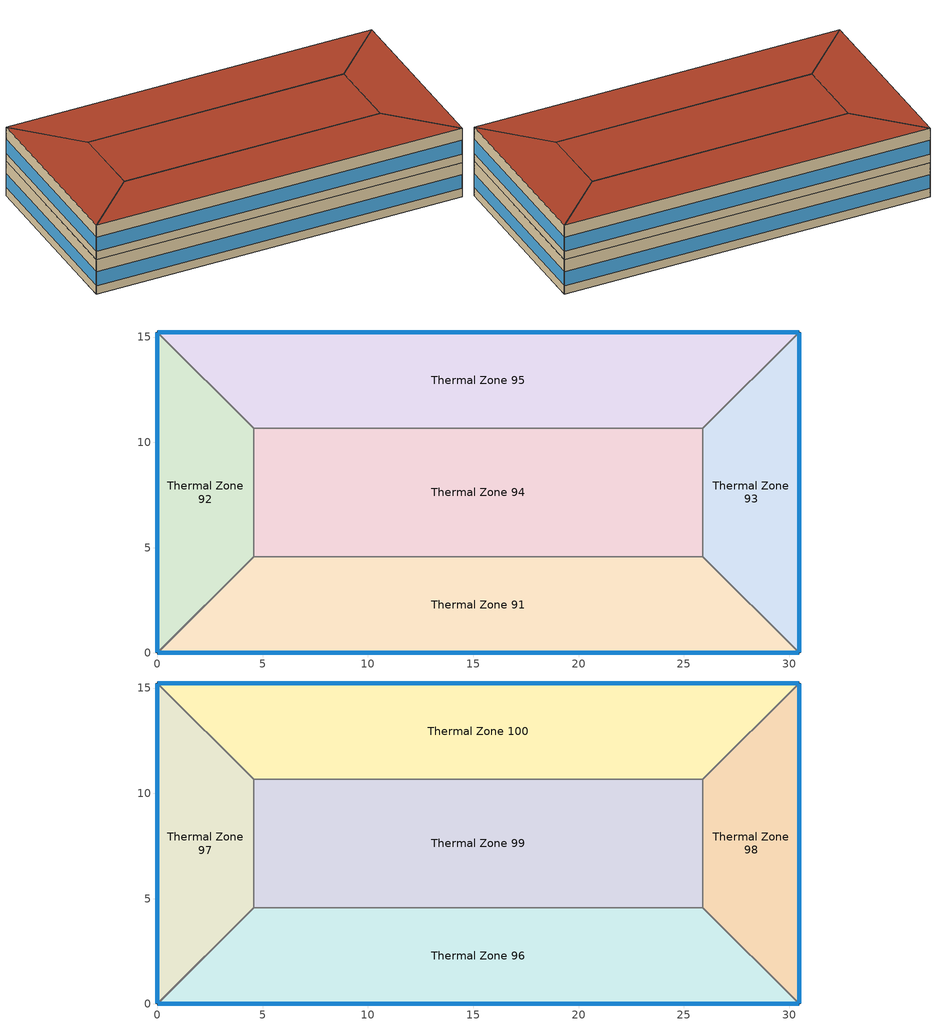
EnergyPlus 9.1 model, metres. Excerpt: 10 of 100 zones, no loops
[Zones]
Thermal Zone 91
 floor to Thermal Zone 86 (Interior Floor): 25.91,4.57 30.48,0 0,0 4.57,4.57 z54.86
 wall outside (ASHRAE 90.1-2010 ExtWall Mass ClimateZone 5): 0,0 30.48,0 z54.86:57.91
 wall to Thermal Zone 92 (Interior Wall): 4.57,4.57 0,0 z54.86:57.91
 wall to Thermal Zone 94 (Interior Wall): 25.91,4.57 4.57,4.57 z54.86:57.91
 wall to Thermal Zone 93 (Interior Wall): 30.48,0 25.91,4.57 z54.86:57.91
 window (ASHRAE 90.1-2010 ExtWindow Metal ClimateZone 4-6): 0.03,0 30.45,0 z55.62:56.85
Thermal Zone 92
 floor to Thermal Zone 87 (Interior Floor): 0,15.24 4.57,10.67 4.57,4.57 0,0 z54.86
 wall outside (ASHRAE 90.1-2010 ExtWall Mass ClimateZone 5): 0,15.24 0,0 z54.86:57.91
 wall to Thermal Zone 94 (Interior Wall): 4.57,4.57 4.57,10.67 z54.86:57.91
 wall to Thermal Zone 95 (Interior Wall): 4.57,10.67 0,15.24 z54.86:57.91
 window (ASHRAE 90.1-2010 ExtWindow Metal ClimateZone 4-6): 0,15.21 0,0.03 z55.62:56.85
Thermal Zone 93
 floor to Thermal Zone 88 (Interior Floor): 30.48,15.24 30.48,0 25.91,4.57 25.91,10.67 z54.86
 wall outside (ASHRAE 90.1-2010 ExtWall Mass ClimateZone 5): 30.48,0 30.48,15.24 z54.86:57.91
 wall to Thermal Zone 94 (Interior Wall): 25.91,10.67 25.91,4.57 z54.86:57.91
 wall to Thermal Zone 95 (Interior Wall): 30.48,15.24 25.91,10.67 z54.86:57.91
 window (ASHRAE 90.1-2010 ExtWindow Metal ClimateZone 4-6): 30.48,0.03 30.48,15.21 z55.62:56.85
Thermal Zone 94
 floor to Thermal Zone 89 (Interior Floor): 25.91,10.67 25.91,4.57 4.57,4.57 4.57,10.67 z54.86
 wall to Thermal Zone 95 (Interior Wall): 25.91,10.67 4.57,10.67 z54.86:57.91
Thermal Zone 95
 floor to Thermal Zone 90 (Interior Floor): 30.48,15.24 25.91,10.67 4.57,10.67 0,15.24 z54.86
 wall outside (ASHRAE 90.1-2010 ExtWall Mass ClimateZone 5): 30.48,15.24 0,15.24 z54.86:57.91
 window (ASHRAE 90.1-2010 ExtWindow Metal ClimateZone 4-6): 30.45,15.24 0.03,15.24 z55.62:56.85
Thermal Zone 100
 floor to Thermal Zone 95 (Interior Floor): 30.48,15.24 25.91,10.67 4.57,10.67 0,15.24 z57.91
 wall outside (ASHRAE 90.1-2010 ExtWall Mass ClimateZone 5): 30.48,15.24 0,15.24 z57.91:60.96
 wall to Thermal Zone 98 (Interior Wall): 25.91,10.67 30.48,15.24 z57.91:60.96
 wall to Thermal Zone 99 (Interior Wall): 4.57,10.67 25.91,10.67 z57.91:60.96
 wall to Thermal Zone 97 (Interior Wall): 0,15.24 4.57,10.67 z57.91:60.96
 window (ASHRAE 90.1-2010 ExtWindow Metal ClimateZone 4-6): 30.45,15.24 0.03,15.24 z58.67:59.89
 roof outside (ASHRAE 90.1-2010 ExtRoof IEAD ClimateZone 2-8): 25.91,10.67 30.48,15.24 0,15.24 4.57,10.67 z60.96
Thermal Zone 96
 floor to Thermal Zone 91 (Interior Floor): 25.91,4.57 30.48,0 0,0 4.57,4.57 z57.91
 wall outside (ASHRAE 90.1-2010 ExtWall Mass ClimateZone 5): 0,0 30.48,0 z57.91:60.96
 wall to Thermal Zone 97 (Interior Wall): 4.57,4.57 0,0 z57.91:60.96
 wall to Thermal Zone 99 (Interior Wall): 25.91,4.57 4.57,4.57 z57.91:60.96
 wall to Thermal Zone 98 (Interior Wall): 30.48,0 25.91,4.57 z57.91:60.96
 window (ASHRAE 90.1-2010 ExtWindow Metal ClimateZone 4-6): 0.03,0 30.45,0 z58.67:59.89
 roof outside (ASHRAE 90.1-2010 ExtRoof IEAD ClimateZone 2-8): 30.48,0 25.91,4.57 4.57,4.57 0,0 z60.96
Thermal Zone 97
 floor to Thermal Zone 92 (Interior Floor): 0,15.24 4.57,10.67 4.57,4.57 0,0 z57.91
 wall outside (ASHRAE 90.1-2010 ExtWall Mass ClimateZone 5): 0,15.24 0,0 z57.91:60.96
 wall to Thermal Zone 99 (Interior Wall): 4.57,4.57 4.57,10.67 z57.91:60.96
 window (ASHRAE 90.1-2010 ExtWindow Metal ClimateZone 4-6): 0,15.21 0,0.03 z58.67:59.9
 roof outside (ASHRAE 90.1-2010 ExtRoof IEAD ClimateZone 2-8): 0,0 4.57,4.57 4.57,10.67 0,15.24 z60.96
Thermal Zone 98
 floor to Thermal Zone 93 (Interior Floor): 30.48,15.24 30.48,0 25.91,4.57 25.91,10.67 z57.91
 wall outside (ASHRAE 90.1-2010 ExtWall Mass ClimateZone 5): 30.48,0 30.48,15.24 z57.91:60.96
 wall to Thermal Zone 99 (Interior Wall): 25.91,10.67 25.91,4.57 z57.91:60.96
 window (ASHRAE 90.1-2010 ExtWindow Metal ClimateZone 4-6): 30.48,0.03 30.48,15.21 z58.67:59.9
 roof outside (ASHRAE 90.1-2010 ExtRoof IEAD ClimateZone 2-8): 30.48,0 30.48,15.24 25.91,10.67 25.91,4.57 z60.96
Thermal Zone 99
 floor to Thermal Zone 94 (Interior Floor): 25.91,10.67 25.91,4.57 4.57,4.57 4.57,10.67 z57.91
 roof outside (ASHRAE 90.1-2010 ExtRoof IEAD ClimateZone 2-8): 25.91,4.57 25.91,10.67 4.57,10.67 4.57,4.57 z60.96
[Building]
Building 1
[Site:Location]
Chicago Ohare Intl Ap: Latitude {deg}=41.98; Longitude {deg}=-87.92; Time Zone {hr}=-6; Elevation {m}=201
[SizingPeriod:DesignDay] Day of Month=21; Dry-Bulb Temperature Range Modifier Type=DefaultMultipliers; Humidity Condition Type=Wetbulb; Barometric Pressure {Pa}=98934; Rain Indicator=No; Snow Indicator=No; Daylight Saving Time Indicator=No
Name | Month | Day Type | Maximum Dry-Bulb Temperature {C} | Daily Dry-Bulb Temperature Range {deltaC} | Wetbulb or DewPoint at Maximum Dry-Bulb {C} | Wind Speed {m/s} | Wind Direction {deg} | Solar Model Indicator | ASHRAE Clear Sky Optical Depth for Beam Irradiance (taub) | ASHRAE Clear Sky Optical Depth for Diffuse Irradiance (taud) | Sky Clearness
Chicago Ohare Intl Ap Ann Clg .4% Condns DB=>MWB | 7 | SummerDesignDay | 33.3 | 10.5 | 23.7 | 5.2 | 230 | ASHRAETau | 0.455 | 2.05
Chicago Ohare Intl Ap Ann Htg 99.6% Condns DB | 1 | WinterDesignDay | -20 | 0 | -20 | 4.9 | 270 | ASHRAEClearSky |  |  | 0
[Material] Thermal Absorptance=0.9
Name | Roughness | Thickness {m} | Conductivity {W/m-K} | Density {kg/m3} | Specific Heat {J/kg-K} | Solar Absorptance | Visible Absorptance
1/2IN Gypsum | Smooth | 0.0127 | 0.16 | 784.9 | 830 | 0.4 | 0.4
1IN Stucco | Smooth | 0.0253 | 0.6918 | 1858 | 837 | 0.92 | 0.92
8IN CONCRETE HW RefBldg | Rough | 0.2032 | 1.311 | 2240 | 836.8 | 0.7 | 0.7
F16 Acoustic tile | MediumSmooth | 0.0191 | 0.06 | 368 | 590 | 0.3 | 0.3
G01a 19mm gypsum board | MediumSmooth | 0.019 | 0.16 | 800 | 1090 | 0.4 | 0.4
IEAD Roof Insulation R-19.72 IP | MediumRough | 0.170137 | 0.049 | 265 | 836.8 | 0.7 | 0.7
M11 100mm lightweight concrete | MediumRough | 0.1016 | 0.53 | 1280 | 840 | 0.5 | 0.5
Mass Wall Insulation R-8.72 IP | MediumRough | 0.075271 | 0.049 | 265 | 836.8 | 0.7 | 0.7
Metal Decking | MediumSmooth | 0.0015 | 45.006 | 7680 | 418.4 | 0.6 | 0.6
Roof Membrane | VeryRough | 0.0095 | 0.16 | 1121.29 | 1460 | 0.7 | 0.7
[Material:AirGap]
Name | Thermal Resistance {m2-K/W}
F04 Wall air space resistance | 0.15
F05 Ceiling air space resistance | 0.18
[WindowMaterial:SimpleGlazingSystem]
Fixed Window 3.12/0.40/0.31: U-Factor {W/m2-K}=3.12304; Solar Heat Gain Coefficient=0.4; Visible Transmittance=0.31
[Construction]
ASHRAE 90.1-2010 ExtRoof IEAD ClimateZone 2-8: Roof Membrane, IEAD Roof Insulation R-19.72 IP, Metal Decking
ASHRAE 90.1-2010 ExtWall Mass ClimateZone 5: 1IN Stucco, 8IN CONCRETE HW RefBldg, Mass Wall Insulation R-8.72 IP, 1/2IN Gypsum
ASHRAE 90.1-2010 ExtWindow Metal ClimateZone 4-6: Fixed Window 3.12/0.40/0.31
Interior Floor: F16 Acoustic tile, F05 Ceiling air space resistance, M11 100mm lightweight concrete
Interior Wall: G01a 19mm gypsum board, F04 Wall air space resistance, G01a 19mm gypsum board
[Zone]
Thermal Zone 100; Thermal Zone 91; Thermal Zone 92; Thermal Zone 93; Thermal Zone 94; Thermal Zone 95; Thermal Zone 96; Thermal Zone 97; Thermal Zone 98; Thermal Zone 99
